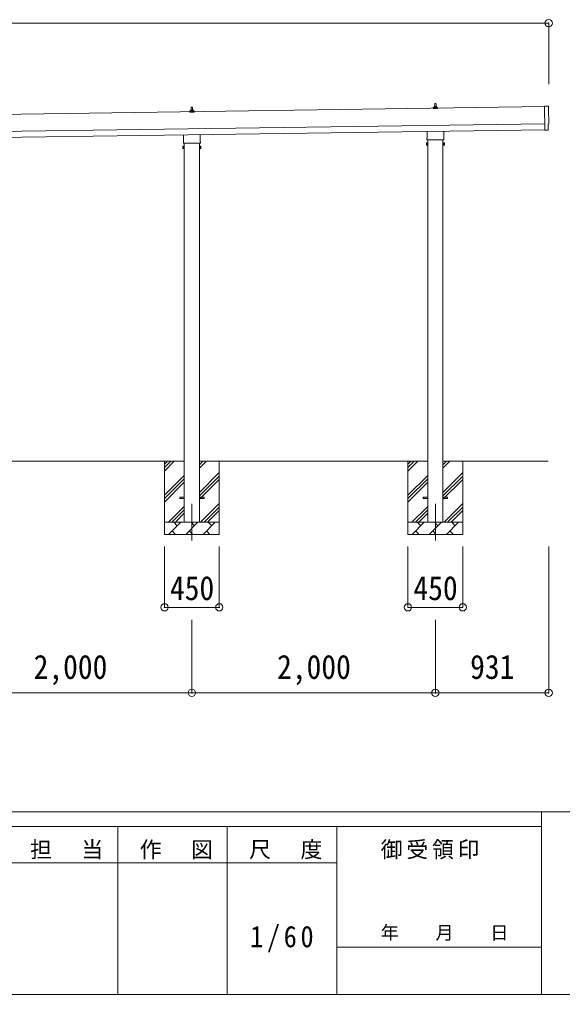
# Model space of a CAD drawing. Units: millimetres at full size, sheet at 1:60. Extents: x -16864 to 16864, y -11640 to 11640.
# Drawn here: x 6395 to 10856, y -11640 to -3635 of the extents above; entities that cross this region are included whole.
import ezdxf
from ezdxf.enums import TextEntityAlignment as Align

# ---------------------------------------------------------------- set-up
doc = ezdxf.new("R2010")
doc.units = ezdxf.units.MM
doc.header["$LTSCALE"] = 60
doc.header["$PDMODE"] = 32
doc.header["$PDSIZE"] = 60
doc.linetypes.add('CHAIN1', pattern=[8, 5, -1, 1, -1])
for name, color, linetype, lineweight in [('0-1_Defpoints', 7, 'CHAIN1', 9), ('0-2_TEXT1', 4, 'Continuous', 9), ('0-3_SHAPE', 7, 'Continuous', 9), ('0-8_TABLE1', 6, 'Continuous', 9), ('F-0', 7, 'Continuous', 9)]:
    doc.layers.add(name, color=color, linetype=linetype, lineweight=lineweight)
doc.styles.add('ＭＳ ゴシック', font='')
doc.styles.get('ＭＳ ゴシック').set_extended_font_data('MS Gothic')

msp = doc.modelspace()

# ---------------------------------------------------------------- linework, layer by layer
at = {"layer": '0-1_Defpoints'}
for p, q in [((7811.45, -7612.15), (7811.45, -7961.15)), ((9811.45, -7612.15), (9811.45, -7961.15))]:
    msp.add_line(p, q, dxfattribs=at)
at = {"layer": '0-2_TEXT1'}
for p, q in [((10707.14, -4350.09), (4496.52, -4438.82)), ((7793.51, -4394.11), (7793.51, -4386.4)), ((7830.01, -4394.11), (7793.51, -4394.11)), ((7793.89, -4385.61), (7829.63, -4385.61)), ((7794.27, -4385.42), (7800.99, -4383.79)), ((7801.38, -4383.61), (7822.14, -4383.61)), ((7801.76, -4382.82), (7801.76, -4378.61)), ((7802.76, -4378.61), (7820.76, -4378.61)), ((7805.76, -4378.61), (7806.48, -4355.08)), ((7807.48, -4354.11), (7816.03, -4354.11)), ((7817.03, -4355.08), (7817.76, -4378.61)), ((7821.76, -4382.82), (7821.76, -4378.61)), ((7829.24, -4385.42), (7822.52, -4383.79)), ((7830.01, -4394.11), (7830.01, -4386.4)), ((9793.51, -4365.54), (9793.51, -4357.82)), ((9830.01, -4365.54), (9793.51, -4365.54)), ((9793.89, -4357.04), (9829.63, -4357.04)), ((9794.27, -4356.85), (9800.99, -4355.22)), ((9801.38, -4355.04), (9822.14, -4355.04)), ((9801.76, -4354.25), (9801.76, -4350.04)), ((9802.76, -4350.04), (9820.76, -4350.04)), ((9805.76, -4350.04), (9806.48, -4326.51)), ((9807.48, -4325.54), (9816.03, -4325.54)), ((9817.03, -4326.51), (9817.76, -4350.04)), ((9821.76, -4354.25), (9821.76, -4350.04)), ((9829.24, -4356.85), (9822.52, -4355.22)), ((9830.01, -4365.54), (9830.01, -4357.82)), ((10707.06, -4345.01), (10709.9, -4543.84)), ((10738.74, -4346.21), (10707.06, -4345.01)), ((4498.52, -4578.8), (10709.14, -4490.08)), ((4499.23, -4628.8), (10709.85, -4540.07)), ((9743.15, -4609.52), (9743.15, -4553.88)), ((9879.75, -4551.93), (9879.75, -4609.52)), ((10728.11, -4542.68), (10709.9, -4543.84)), ((10728.79, -4543.3), (10728.11, -4542.68)), ((10729.53, -4543.56), (10736.45, -4543.1)), ((7741.45, -4646.87), (7741.45, -4641.37)), ((7743.15, -4638.1), (7743.15, -4582.46)), ((7879.75, -4580.5), (7879.75, -4638.1)), ((7881.45, -4641.37), (7881.45, -4646.87)), ((9741.45, -4618.3), (9741.45, -4612.8)), ((9879.39, -4621.8), (9743.52, -4621.8)), ((9748.95, -4621.8), (9748.95, -7762.15)), ((9873.95, -7762.15), (9873.95, -4621.8)), ((9881.45, -4612.8), (9881.45, -4618.3)), ((7737.45, -4676.37), (7738.21, -4675.05)), ((7737.45, -4676.37), (7737.45, -4693.37)), ((7737.45, -4693.37), (7738.21, -4694.68)), ((7744.45, -4679.96), (7738.21, -4679.96)), ((7744.45, -4689.78), (7738.21, -4689.78)), ((7744.45, -4694.68), (7738.21, -4694.68)), ((7879.39, -4650.37), (7743.52, -4650.37)), ((7746.95, -4694.07), (7744.45, -4694.07)), ((7748.95, -4650.37), (7748.95, -7762.15)), ((7873.95, -7762.15), (7873.95, -4650.37)), ((7875.95, -4694.07), (7878.45, -4694.07)), ((7878.45, -4679.96), (7884.69, -4679.96)), ((7878.45, -4689.78), (7884.69, -4689.78)), ((7878.45, -4694.68), (7884.69, -4694.68)), ((7885.45, -4676.37), (7884.69, -4675.05)), ((7885.45, -4693.37), (7884.69, -4694.68)), ((7885.45, -4676.37), (7885.45, -4693.37)), ((9737.45, -4647.8), (9738.21, -4646.48)), ((9737.45, -4647.8), (9737.45, -4664.8)), ((9737.45, -4664.8), (9738.21, -4666.11)), ((9744.45, -4651.39), (9738.21, -4651.39)), ((9744.45, -4661.2), (9738.21, -4661.2)), ((9744.45, -4666.11), (9738.21, -4666.11)), ((9746.95, -4665.5), (9744.45, -4665.5)), ((9875.95, -4665.5), (9878.45, -4665.5)), ((9878.45, -4651.39), (9884.69, -4651.39)), ((9878.45, -4661.2), (9884.69, -4661.2)), ((9878.45, -4666.11), (9884.69, -4666.11)), ((9885.45, -4647.8), (9884.69, -4646.48)), ((9885.45, -4664.8), (9884.69, -4666.11)), ((9885.45, -4647.8), (9885.45, -4664.8)), ((7711.45, -7557.65), (7748.95, -7557.65)), ((7711.45, -7566.65), (7711.45, -7557.65)), ((7711.45, -7557.65), (7748.95, -7557.65)), ((7711.45, -7566.65), (7711.45, -7557.65)), ((7711.45, -7566.65), (7748.95, -7566.65)), ((7711.45, -7566.65), (7748.95, -7566.65)), ((7873.95, -7557.65), (7911.45, -7557.65)), ((7873.95, -7557.65), (7911.45, -7557.65)), ((7873.95, -7566.65), (7911.45, -7566.65)), ((7873.95, -7566.65), (7911.45, -7566.65)), ((7911.45, -7566.65), (7911.45, -7557.65)), ((7911.45, -7566.65), (7911.45, -7557.65)), ((9711.45, -7557.65), (9748.95, -7557.65)), ((9711.45, -7566.65), (9711.45, -7557.65)), ((9711.45, -7557.65), (9748.95, -7557.65)), ((9711.45, -7566.65), (9711.45, -7557.65)), ((9711.45, -7566.65), (9748.95, -7566.65)), ((9711.45, -7566.65), (9748.95, -7566.65)), ((9873.95, -7557.65), (9911.45, -7557.65)), ((9873.95, -7557.65), (9911.45, -7557.65)), ((9873.95, -7566.65), (9911.45, -7566.65)), ((9873.95, -7566.65), (9911.45, -7566.65)), ((9911.45, -7566.65), (9911.45, -7557.65)), ((9911.45, -7566.65), (9911.45, -7557.65))]:
    msp.add_line(p, q, dxfattribs=at)
for points in [[(10739.24, -4540.07), (10738.57, -4493.05), (10739.17, -4493.04)], [(7744.45, -4694.68), (7744.45, -4675.05), (7738.21, -4675.05)], [(7744.45, -4694.07), (7744.45, -4675.67), (7746.95, -4675.67)], [(7878.45, -4694.07), (7878.45, -4675.67), (7875.95, -4675.67)], [(7878.45, -4694.68), (7878.45, -4675.05), (7884.69, -4675.05)], [(9744.45, -4666.11), (9744.45, -4646.48), (9738.21, -4646.48)], [(9744.45, -4665.5), (9744.45, -4647.1), (9746.95, -4647.1)], [(9878.45, -4665.5), (9878.45, -4647.1), (9875.95, -4647.1)], [(9878.45, -4666.11), (9878.45, -4646.48), (9884.69, -4646.48)]]:
    msp.add_lwpolyline(points, dxfattribs=at)
for points in [[(7746.95, -4695.37), (7746.95, -4674.37), (7748.95, -4674.37), (7748.95, -4695.37)], [(7875.95, -4695.37), (7875.95, -4674.37), (7873.95, -4674.37), (7873.95, -4695.37)], [(9746.95, -4666.8), (9746.95, -4645.8), (9748.95, -4645.8), (9748.95, -4666.8)], [(9875.95, -4666.8), (9875.95, -4645.8), (9873.95, -4645.8), (9873.95, -4666.8)]]:
    msp.add_lwpolyline(points, close=True, dxfattribs=at)
for centre, radius, start, end in [((7794.51, -4386.4), 1, 103.62699, 180), ((7800.76, -4382.82), 1, 283.62699, 0), ((7805.84, -4379.24), 4.13, 90, 171.17633), ((7802.76, -4379.61), 1, 90, 180), ((7807.48, -4355.11), 1, 90, 178.60509), ((7815.09, -4378.61), 4.83, 133.60282, 180), ((7808.43, -4378.61), 4.83, 0, 46.39718), ((7816.03, -4355.11), 1, 1.39491, 90), ((7817.67, -4379.24), 4.13, 8.82367, 90), ((7820.76, -4379.61), 1, 0, 90), ((7822.76, -4382.82), 1, 180, 256.37301), ((7829.01, -4386.4), 1, 0, 76.37301), ((9794.51, -4357.82), 1, 103.62699, 180), ((9800.76, -4354.25), 1, 283.62699, 0), ((9805.84, -4350.67), 4.13, 90, 171.17633), ((9802.76, -4351.04), 1, 90, 180), ((9807.48, -4326.54), 1, 90, 178.60509), ((9815.09, -4350.04), 4.83, 133.60282, 180), ((9808.43, -4350.04), 4.83, 0, 46.39718), ((9816.03, -4326.54), 1, 1.39491, 90), ((9817.67, -4350.67), 4.13, 8.82367, 90), ((9820.76, -4351.04), 1, 0, 90), ((9822.76, -4354.25), 1, 180, 256.37301), ((9829.01, -4357.82), 1, 0, 76.37301), ((10729.47, -4542.56), 1, 227.3164, 273.81435), ((7745.45, -4641.37), 4, 125.09963, 180), ((7877.45, -4641.37), 4, 0, 54.90037), ((9745.45, -4612.8), 4, 125.09963, 180), ((9745.45, -4618.3), 4, 180, 194.47751), ((9745.45, -4618.3), 4, 194.47751, 241.04498), ((9877.45, -4618.3), 4, 298.95502, 345.52249), ((9877.45, -4612.8), 4, 0, 54.90037), ((9877.45, -4618.3), 4, 345.52249, 0), ((7741.8, -4677.51), 4.34, 145.61575, 214.38425), ((7753.69, -4684.87), 16.24, 162.41205, 197.58795), ((7741.8, -4692.23), 4.34, 145.61575, 214.38425), ((7745.45, -4646.87), 4, 180, 194.47751), ((7745.45, -4646.87), 4, 194.47751, 241.04498), ((7877.45, -4646.87), 4, 298.95502, 345.52249), ((7877.45, -4646.87), 4, 345.52249, 0), ((7869.21, -4684.87), 16.24, 342.41205, 17.58795), ((7881.11, -4677.51), 4.34, 325.61575, 34.38425), ((7881.11, -4692.23), 4.34, 325.61575, 34.38425), ((9741.8, -4648.94), 4.34, 145.61575, 214.38425), ((9753.69, -4656.3), 16.24, 162.41205, 197.58795), ((9741.8, -4663.66), 4.34, 145.61575, 214.38425), ((9869.21, -4656.3), 16.24, 342.41205, 17.58795), ((9881.11, -4648.94), 4.34, 325.61575, 34.38425), ((9881.11, -4663.66), 4.34, 325.61575, 34.38425)]:
    msp.add_arc(centre, radius, start, end, dxfattribs=at)
for centre, major_axis, ratio, start_param, end_param in [((10738.54, -4349.2), (3, -0.04), 0.99863, 6.2683889, 7.8016218), ((15504.92, -4351.55), (-4762.89, -68.04), 0.99863, 6.268406, 6.2977043), ((10736.24, -4540.1), (2.21, -2.04), 0.9974, 5.5252311, 7.0411395), ((10739.11, -4488.64), (4.41, -0.06), 0.99863, 4.712389, 6.2976778)]:
    msp.add_ellipse(centre, major_axis=major_axis, ratio=ratio, start_param=start_param, end_param=end_param, dxfattribs=at)
at = {"layer": '0-3_SHAPE'}
for p, q in [((7748.95, -7262.15), (5873.95, -7262.15)), ((7586.45, -7262.15), (7586.45, -7862.15)), ((7586.45, -7285.63), (7609.93, -7262.15)), ((7586.45, -7313.92), (7638.22, -7262.15)), ((7586.45, -7342.2), (7666.5, -7262.15)), ((9748.95, -7262.15), (7873.95, -7262.15)), ((7873.95, -7290.98), (7902.78, -7262.15)), ((7873.95, -7319.26), (7931.06, -7262.15)), ((8036.45, -7262.15), (8036.45, -7862.15)), ((9586.45, -7262.15), (9586.45, -7862.15)), ((9586.45, -7285.63), (9609.93, -7262.15)), ((9586.45, -7313.92), (9638.22, -7262.15)), ((9586.45, -7342.2), (9666.5, -7262.15)), ((10739.45, -7262.15), (9873.95, -7262.15)), ((9873.95, -7290.98), (9902.78, -7262.15)), ((9873.95, -7319.26), (9931.06, -7262.15)), ((10036.45, -7262.15), (10036.45, -7862.15)), ((7873.95, -7517.25), (8036.45, -7354.75)), ((9873.95, -7517.25), (10036.45, -7354.75)), ((7586.45, -7540.19), (7748.95, -7377.69)), ((7586.45, -7568.48), (7748.95, -7405.98)), ((7586.45, -7596.76), (7748.95, -7434.26)), ((7873.95, -7545.54), (8036.45, -7383.04)), ((7873.95, -7573.82), (8036.45, -7411.32)), ((9586.45, -7540.19), (9748.95, -7377.69)), ((9586.45, -7568.48), (9748.95, -7405.98)), ((9586.45, -7596.76), (9748.95, -7434.26)), ((9873.95, -7545.54), (10036.45, -7383.04)), ((9873.95, -7573.82), (10036.45, -7411.32)), ((7619.05, -7762.15), (7748.95, -7632.25)), ((7647.34, -7762.15), (7748.95, -7660.54)), ((7883.61, -7762.15), (8036.45, -7609.31)), ((7911.89, -7762.15), (8036.45, -7637.59)), ((7940.18, -7762.15), (8036.45, -7665.88)), ((9619.05, -7762.15), (9748.95, -7632.25)), ((9647.34, -7762.15), (9748.95, -7660.54)), ((9883.61, -7762.15), (10036.45, -7609.31)), ((9911.89, -7762.15), (10036.45, -7637.59)), ((9940.18, -7762.15), (10036.45, -7665.88)), ((7586.45, -7762.15), (8036.45, -7762.15)), ((7620.03, -7862.15), (7720.03, -7762.15)), ((7691.48, -7790.71), (7662.92, -7762.15)), ((7675.62, -7762.15), (7748.95, -7688.82)), ((7761.45, -7862.15), (7861.45, -7762.15)), ((7832.9, -7790.71), (7804.35, -7762.15)), ((7902.87, -7862.15), (8002.87, -7762.15)), ((7974.32, -7790.71), (7945.77, -7762.15)), ((9586.45, -7762.15), (10036.45, -7762.15)), ((9620.03, -7862.15), (9720.03, -7762.15)), ((9691.48, -7790.71), (9662.92, -7762.15)), ((9675.62, -7762.15), (9748.95, -7688.82)), ((9761.45, -7862.15), (9861.45, -7762.15)), ((9832.9, -7790.71), (9804.35, -7762.15)), ((9902.87, -7862.15), (10002.87, -7762.15)), ((9974.32, -7790.71), (9945.77, -7762.15)), ((7648.58, -7833.6), (7677.14, -7862.15)), ((7790.01, -7833.6), (7818.56, -7862.15)), ((7931.43, -7833.6), (7959.98, -7862.15)), ((9648.58, -7833.6), (9677.14, -7862.15)), ((9790.01, -7833.6), (9818.56, -7862.15)), ((9931.43, -7833.6), (9959.98, -7862.15)), ((8036.45, -7862.15), (7586.45, -7862.15)), ((10036.45, -7862.15), (9586.45, -7862.15))]:
    msp.add_line(p, q, dxfattribs=at)
at = {"layer": '0-8_TABLE1'}
for p, q in [((10742.45, -3664.51), (-1116.55, -3664.51)), ((10742.45, -3664.51), (10742.45, -4164.51)), ((7586.45, -8461.15), (7586.45, -7961.15)), ((8036.45, -8461.15), (8036.45, -7961.15)), ((9586.45, -8461.15), (9586.45, -7961.15)), ((10036.45, -8461.15), (10036.45, -7961.15)), ((10742.45, -9163.15), (10742.45, -7961.15)), ((7586.45, -8461.15), (8036.45, -8461.15)), ((9586.45, -8461.15), (10036.45, -8461.15)), ((7811.45, -9163.15), (7811.45, -8563.15)), ((9811.45, -9163.15), (9811.45, -8563.15)), ((7811.45, -9163.15), (5811.45, -9163.15)), ((9811.45, -9163.15), (7811.45, -9163.15)), ((10742.45, -9163.15), (9811.45, -9163.15))]:
    msp.add_line(p, q, dxfattribs=at)
for p in [(10742.45, -3664.51), (7586.45, -8461.15), (8036.45, -8461.15), (9586.45, -8461.15), (10036.45, -8461.15), (7811.45, -9163.15), (9811.45, -9163.15), (10742.45, -9163.15)]:
    msp.add_point(p, dxfattribs=at)
at = {"layer": 'F-0', "color": 5, "lineweight": 5}
for p, q in [((-16864.12, -10140), (16015.88, -10140)), ((10682.37, -10140), (10682.37, -11640)), ((-16864.12, -10260), (10682.37, -10260)), ((7202.37, -10260), (7202.37, -11640)), ((8102.36, -10260), (8102.36, -11640)), ((9002.37, -10260), (9002.37, -11640)), ((5402.37, -10560), (9002.37, -10560)), ((9002.37, -11250), (10682.37, -11250)), ((-16864.12, -11640), (16015.88, -11640))]:
    msp.add_line(p, q, dxfattribs=at)

# ---------------------------------------------------------------- texts
at = {"layer": '0-8_TABLE1', "color": 7, "style": 'ＭＳ ゴシック', "width": 0.9}
for s, p in [('450', (7631.45, -8461.15)), ('450', (9631.45, -8461.15)), ('2,000', (6511.45, -9108.15)), ('2,000', (8511.45, -9108.15)), ('931', (10096.95, -9108.15))]:
    msp.add_text(s, height=197.9, dxfattribs=at).set_placement(p, align=Align.BOTTOM_LEFT)
at = {"layer": 'F-0', "style": 'ＭＳ ゴシック'}
msp.add_text('年\u3000\u3000月\u3000\u3000日', height=110, dxfattribs=at).set_placement((9362.37, -11220), align=Align.BOTTOM_LEFT)
at = {"layer": 'F-0', "attachment_point": 7, "style": 'ＭＳ ゴシック'}
for s, insert, char_height in [('\\T1.17;担\u3000当', (6482.37, -10530), 132), ('\\T1.17;作\u3000図', (7382.37, -10530), 132), ('\\T1.17;尺\u3000度', (8282.37, -10530), 132), ('\\T1.17;御受領印', (9362.37, -10530), 132), ('\\T1.28;\\W0.9;1/60', (8289.87, -11295), 176)]:
    msp.add_mtext(s, dxfattribs=dict(at, insert=insert, char_height=char_height))

doc.saveas('drawing.dxf')
